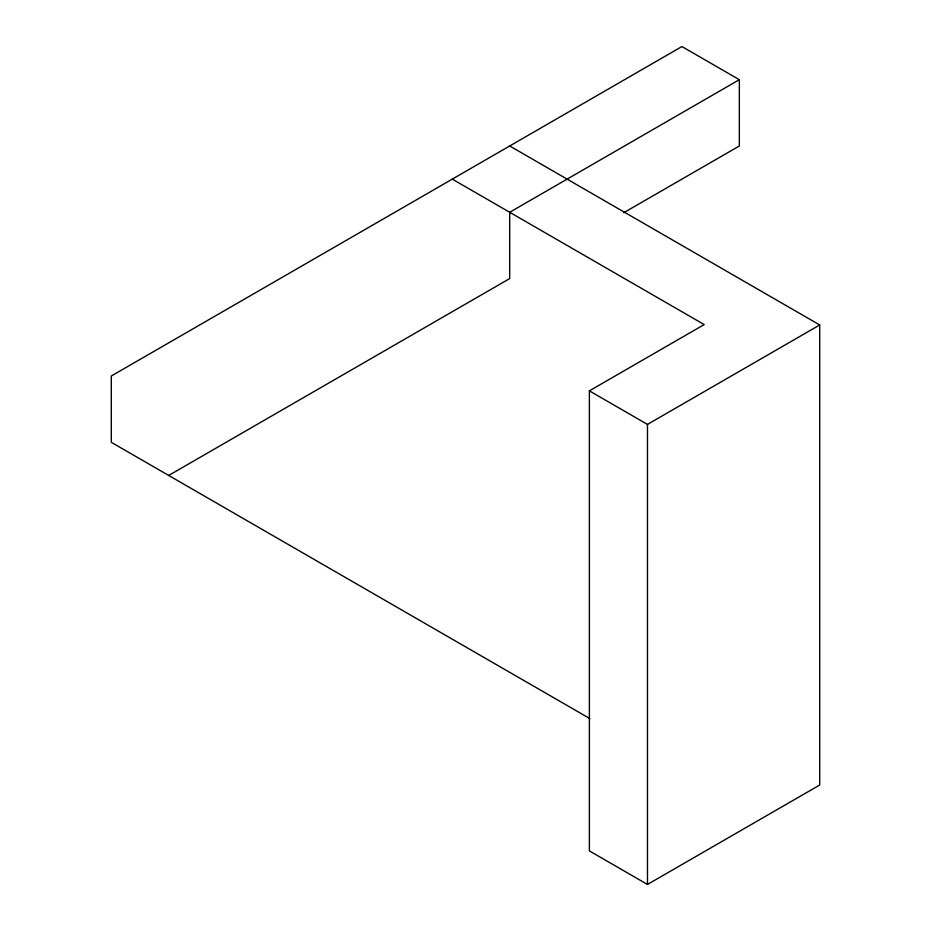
<?xml version="1.0" encoding="UTF-8"?>
<svg xmlns="http://www.w3.org/2000/svg" width="931" height="931" viewBox="0 0 931 931"><rect width="100%" height="100%" fill="white"/><g stroke="black" fill="none" stroke-linecap="round" stroke-linejoin="round"><path stroke-width="1.4" d="M623.677 212.757L739.342 145.992L739.342 79.694L509.699 212.28L509.699 278.567L168.697 475.45M509.699 145.981L819.711 324.966L819.711 785.019L647.476 884.45L589.381 850.899L589.381 390.857L704.197 324.57L452.291 179.136M589.381 390.857L647.476 424.408L819.711 324.966M739.342 79.694L681.923 46.55L111.289 376.008L111.289 442.306L589.812 718.569M647.476 424.408L647.476 884.45"/></g></svg>
